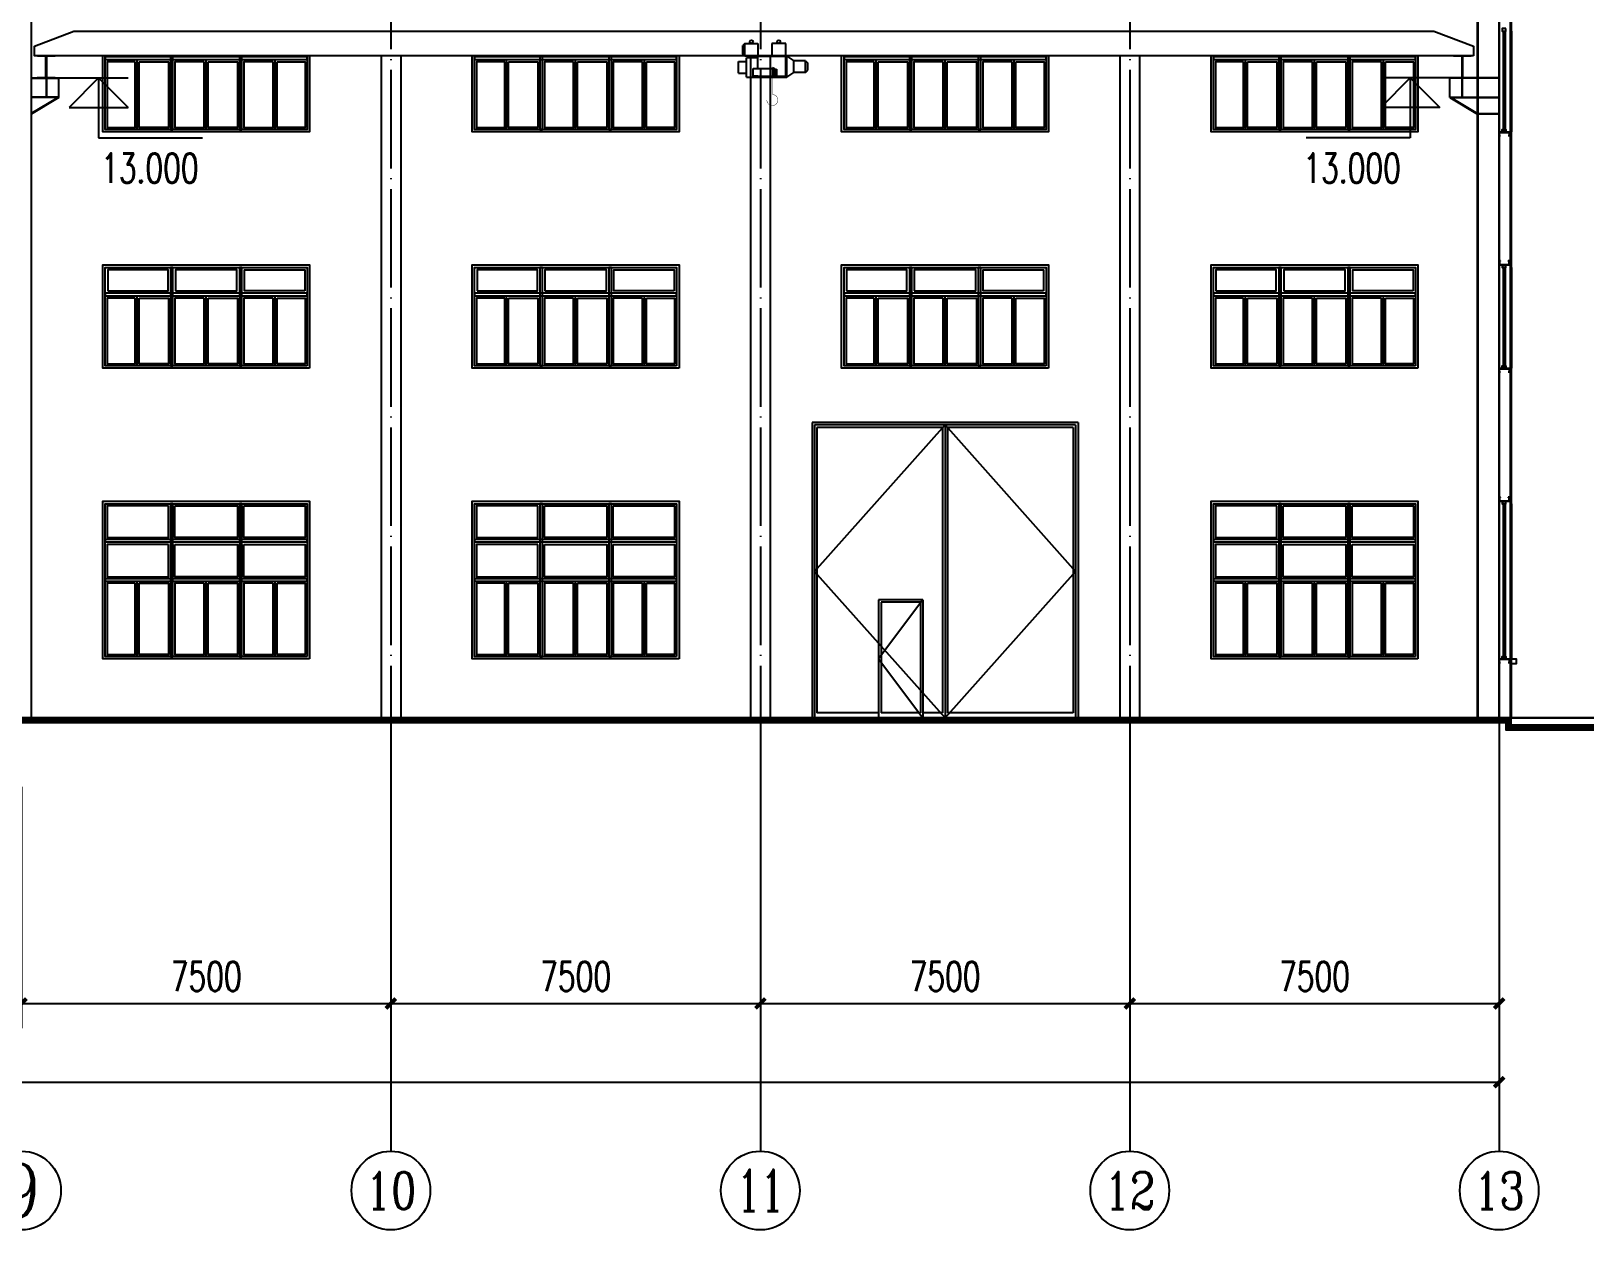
# Model space of a CAD drawing. Extents: x 14095202 to 14511487, y -1430609 to -90420.
# Drawn here: x 14432082 to 14463627, y -1318471 to -1294121 of the extents above; entities that cross this region are included whole.
import ezdxf
from ezdxf.enums import TextEntityAlignment as Align

# ---------------------------------------------------------------- set-up
doc = ezdxf.new("R2010")
doc.units = 0
doc.header["$LTSCALE"] = 1000
doc.header["$MEASUREMENT"] = 0
doc.linetypes.add('DOTE', pattern=[2.42, 2, -0.2, 0.02, -0.2])
for name, color, linetype in [('AXIS', 3, 'Continuous'), ('AXIS_TEXT', 7, 'Continuous'), ('COLUMN', 2, 'Continuous'), ('DOTE', 1, 'DOTE'), ('PUB_DIM', 3, 'Continuous'), ('PUB_TEXT', 7, 'Continuous'), ('WALL', 9, 'Continuous'), ('YS', 130, 'Continuous'), ('梁柱', 3, 'Continuous'), ('窗', 132, 'Continuous'), ('立面门窗', 157, 'Continuous')]:
    doc.layers.add(name, color=color, linetype=linetype)
doc.styles.add('_TCH_AXIS', font='COMPLEX', dxfattribs={"bigfont": 'GBCBIG'})
doc.styles.add('_TCH_DIM', font='SIMPLEX', dxfattribs={"bigfont": 'GBCBIG'})
doc.styles.add('_TCH_DIM_T3', font='SIMPLEX', dxfattribs={"width": 0.705882, "bigfont": 'GBCBIG'})
doc.styles.add('COMPLEX', font='COMPLEX')
doc.dimstyles.new('_TCH_ARCH&&200', dxfattribs={"dimtxt": 595, "dimasz": 200, "dimexe": 500, "dimexo": 600, "dimgap": 252.5, "dimtad": 1, "dimdec": 0, "dimzin": 0, "dimdsep": 46, "dimtxsty": '_TCH_DIM_T3', "dimblk": 'ARCHTICK', "dimcen": 0.09, "dimclrt": 7, "dimazin": 2, "dimtfac": 1, "dimtdec": 0, "dimtix": 1, "dimtmove": 2, "dimatfit": 3, "dimfxl": 0, "dimtolj": 1, "dimtzin": 0, "dimarcsym": 0})

# ---------------------------------------------------------------- blocks, each defined once
blk = doc.blocks.new('A$C1CF62CEA')
at = {"color": 7}
for p, q in [((448, 1264), (731, 1264)), ((448, 1007), (448, 1264)), ((731, 1264), (731, 1007)), ((1279, 1264), (1012, 1264)), ((1012, 1264), (1012, 1007)), ((1279, 1007), (1279, 1264)), ((1279, 1264), (1318, 1226)), ((424, 1007), (282, 913)), ((1012, 1007), (424, 1007)), ((424, 583), (424, 1007)), ((448, 599), (448, 1007)), ((1012, 1007), (1279, 1007)), ((1012, 756), (1012, 1007)), ((1012, 975), (1247, 975)), ((1247, 583), (1247, 975)), ((1279, 1007), (1318, 1044)), ((1318, 1044), (1318, 1226)), ((47, 913), (0, 867)), ((0, 723), (0, 867)), ((47, 677), (0, 723)), ((47, 677), (47, 913)), ((47, 913), (282, 913)), ((47, 677), (282, 677)), ((282, 677), (282, 913)), ((424, 583), (282, 677)), ((679, 744), (632, 744)), ((632, 744), (632, 599)), ((718, 779), (679, 756)), ((679, 756), (679, 583)), ((718, 779), (718, 583)), ((1110, 756), (718, 756)), ((718, 756), (718, 599)), ((1110, 599), (1110, 756)), ((1404, 897), (1247, 897)), ((1404, 662), (1247, 662)), ((1404, 662), (1404, 897)), ((1247, 583), (424, 583)), ((679, 599), (448, 599)), ((1012, 599), (718, 599)), ((1012, 599), (1110, 599))]:
    blk.add_line(p, q, dxfattribs=at)
at = {"color": 7, "linetype": 'ByBlock', "const_width": 7.84}
blk.add_lwpolyline([(830, 116, -2.414214), (718, 227), (718, 583)], format="xyb", dxfattribs=at)
at = {"color": 7, "extrusion": (0, 0, -1)}
for centre in [(589, 1299), (1145, 1299)]:
    blk.add_ellipse(centre, major_axis=(24.4, 24.4), ratio=1, start_param=3.926991, end_param=10.210176, dxfattribs=at)
blk = doc.blocks.new('A$C53AF4E09')
at = {"layer": 'COLUMN'}
blk.add_hatch(color=256, dxfattribs=at).paths.add_polyline_path([(350, 450), (0, 450), (0, 440), (170, 440), (170, 10), (0, 10), (0, 0), (350, 0), (350, 10), (180, 10), (180, 440), (350, 440)])
blk.add_lwpolyline([(0, 440), (0, 450), (350, 450), (350, 440), (180, 440), (180, 10), (350, 10), (350, 0), (0, 0), (0, 10), (170, 10), (170, 440)], close=True, dxfattribs=at)
blk = doc.blocks.new('A$C25862AEB')
at = {"layer": 'YS'}
for p, q in [((200, 75), (0, 75)), ((0, 75), (0, 0)), ((0, 0), (20, 0)), ((198, 72), (2, 72)), ((2, 72), (2, 2)), ((2, 2), (20, 2)), ((205, 81), (5, 81)), ((5, 81), (5, 75)), ((205, 75), (5, 75)), ((20, 2), (20, 0)), ((180, 2), (198, 2)), ((180, 2), (180, 0)), ((180, 0), (200, 0)), ((198, 2), (198, 72)), ((200, 0), (200, 75))]:
    blk.add_line(p, q, dxfattribs=at)
blk = doc.blocks.new('_AXISO')
blk.add_circle((0, 0), 0.5)
at = {"layer": 'AXIS_TEXT', "style": 'COMPLEX', "width": 1.041667}
blk.add_attdef('A', text='', height=0.56, dxfattribs=at).set_placement((-0.25, -0.28), (0.25, -0.28), align=Align.FIT)
blk = doc.blocks.new('_ArchTick')
at = {"color": 0, "linetype": 'ByBlock', "const_width": 0.4}
blk.add_lwpolyline([(-0.5, -0.5), (0.5, 0.5)], dxfattribs=at)
blk = doc.blocks.new('*D144')
at = {"layer": 'AXIS', "color": 0, "lineweight": -2}
for p, q in [((14371887, -1309471), (14371887, -1315971)), ((14461887, -1309471), (14461887, -1315971)), ((14371887, -1315471), (14461887, -1315471))]:
    blk.add_line(p, q, dxfattribs=at)
at = {"layer": 'Defpoints', "color": 0}
for p in [(14371887, -1308871), (14461887, -1308871), (14461887, -1315471)]:
    blk.add_point(p, dxfattribs=at)
at = {"layer": 'AXIS', "color": 0, "lineweight": -2, "xscale": 200, "yscale": 200, "zscale": 200, "rotation": 180}
blk.add_blockref('_ArchTick', (14371887, -1315471), dxfattribs=at)
at = {"layer": 'AXIS', "color": 0, "lineweight": -2, "xscale": 200, "yscale": 200, "zscale": 200}
blk.add_blockref('_ArchTick', (14461887, -1315471), dxfattribs=at)
at = {"layer": 'AXIS', "color": 7, "insert": (14416887, -1314921), "char_height": 595, "attachment_point": 5, "style": '_TCH_DIM_T3'}
blk.add_mtext('\\A1;90000', dxfattribs=at)
blk = doc.blocks.new('*D153')
at = {"layer": 'AXIS', "color": 0, "lineweight": -2}
for p, q in [((14431887, -1309471), (14431887, -1314371)), ((14439387, -1309471), (14439387, -1314371)), ((14431887, -1313871), (14439387, -1313871))]:
    blk.add_line(p, q, dxfattribs=at)
at = {"layer": 'Defpoints', "color": 0}
for p in [(14431887, -1308871), (14439387, -1308871), (14439387, -1313871)]:
    blk.add_point(p, dxfattribs=at)
at = {"layer": 'AXIS', "color": 0, "lineweight": -2, "xscale": 200, "yscale": 200, "zscale": 200, "rotation": 180}
blk.add_blockref('_ArchTick', (14431887, -1313871), dxfattribs=at)
at = {"layer": 'AXIS', "color": 0, "lineweight": -2, "xscale": 200, "yscale": 200, "zscale": 200}
blk.add_blockref('_ArchTick', (14439387, -1313871), dxfattribs=at)
at = {"layer": 'AXIS', "color": 7, "insert": (14435637, -1313321), "char_height": 595, "attachment_point": 5, "style": '_TCH_DIM_T3'}
blk.add_mtext('\\A1;7500', dxfattribs=at)
blk = doc.blocks.new('*D154')
at = {"layer": 'AXIS', "color": 0, "lineweight": -2}
for p, q in [((14439387, -1309471), (14439387, -1314371)), ((14446887, -1309471), (14446887, -1314371)), ((14439387, -1313871), (14446887, -1313871))]:
    blk.add_line(p, q, dxfattribs=at)
at = {"layer": 'Defpoints', "color": 0}
for p in [(14439387, -1308871), (14446887, -1308871), (14446887, -1313871)]:
    blk.add_point(p, dxfattribs=at)
at = {"layer": 'AXIS', "color": 0, "lineweight": -2, "xscale": 200, "yscale": 200, "zscale": 200, "rotation": 180}
blk.add_blockref('_ArchTick', (14439387, -1313871), dxfattribs=at)
at = {"layer": 'AXIS', "color": 0, "lineweight": -2, "xscale": 200, "yscale": 200, "zscale": 200}
blk.add_blockref('_ArchTick', (14446887, -1313871), dxfattribs=at)
at = {"layer": 'AXIS', "color": 7, "insert": (14443137, -1313321), "char_height": 595, "attachment_point": 5, "style": '_TCH_DIM_T3'}
blk.add_mtext('\\A1;7500', dxfattribs=at)
blk = doc.blocks.new('*D155')
at = {"layer": 'AXIS', "color": 0, "lineweight": -2}
for p, q in [((14446887, -1309471), (14446887, -1314371)), ((14454387, -1309471), (14454387, -1314371)), ((14446887, -1313871), (14454387, -1313871))]:
    blk.add_line(p, q, dxfattribs=at)
at = {"layer": 'Defpoints', "color": 0}
for p in [(14446887, -1308871), (14454387, -1308871), (14454387, -1313871)]:
    blk.add_point(p, dxfattribs=at)
at = {"layer": 'AXIS', "color": 0, "lineweight": -2, "xscale": 200, "yscale": 200, "zscale": 200, "rotation": 180}
blk.add_blockref('_ArchTick', (14446887, -1313871), dxfattribs=at)
at = {"layer": 'AXIS', "color": 0, "lineweight": -2, "xscale": 200, "yscale": 200, "zscale": 200}
blk.add_blockref('_ArchTick', (14454387, -1313871), dxfattribs=at)
at = {"layer": 'AXIS', "color": 7, "insert": (14450637, -1313321), "char_height": 595, "attachment_point": 5, "style": '_TCH_DIM_T3'}
blk.add_mtext('\\A1;7500', dxfattribs=at)
blk = doc.blocks.new('*D156')
at = {"layer": 'AXIS', "color": 0, "lineweight": -2}
for p, q in [((14454387, -1309471), (14454387, -1314371)), ((14461887, -1309471), (14461887, -1314371)), ((14454387, -1313871), (14461887, -1313871))]:
    blk.add_line(p, q, dxfattribs=at)
at = {"layer": 'Defpoints', "color": 0}
for p in [(14454387, -1308871), (14461887, -1308871), (14461887, -1313871)]:
    blk.add_point(p, dxfattribs=at)
at = {"layer": 'AXIS', "color": 0, "lineweight": -2, "xscale": 200, "yscale": 200, "zscale": 200, "rotation": 180}
blk.add_blockref('_ArchTick', (14454387, -1313871), dxfattribs=at)
at = {"layer": 'AXIS', "color": 0, "lineweight": -2, "xscale": 200, "yscale": 200, "zscale": 200}
blk.add_blockref('_ArchTick', (14461887, -1313871), dxfattribs=at)
at = {"layer": 'AXIS', "color": 7, "insert": (14458137, -1313321), "char_height": 595, "attachment_point": 5, "style": '_TCH_DIM_T3'}
blk.add_mtext('\\A1;7500', dxfattribs=at)

msp = doc.modelspace()

# ---------------------------------------------------------------- linework, layer by layer
for p, q in [((14462136.9, -1294123.4), (14462136.9, -1296171.2)), ((14439186.9, -1294621.2), (14439186.9, -1308071.2)), ((14439586.9, -1294621.2), (14439586.9, -1308071.2)), ((14446686.9, -1294621.2), (14446686.9, -1308071.2)), ((14447086.9, -1294621.2), (14447086.9, -1308071.2)), ((14454186.9, -1294621.2), (14454186.9, -1308071.2)), ((14454586.9, -1294621.2), (14454586.9, -1308071.2)), ((14462136.9, -1298923.4), (14462136.9, -1300971.2)), ((14462136.9, -1303723.4), (14462136.9, -1306871.2))]:
    msp.add_line(p, q)
at = {"color": 250}
for p, q in [((14453336.9, -1302071.2), (14447936.9, -1302071.2)), ((14447936.9, -1302071.2), (14447936.9, -1308071.2)), ((14453286.9, -1302121.2), (14447986.9, -1302121.2)), ((14447986.9, -1302121.2), (14447986.9, -1308071.2)), ((14450586.9, -1302171.2), (14448036.9, -1302171.2)), ((14448036.9, -1302171.2), (14448036.9, -1307971.2)), ((14450586.9, -1302171.2), (14450586.9, -1305671.2)), ((14450636.9, -1302121.2), (14450636.9, -1308071.2)), ((14450686.9, -1302171.2), (14450686.9, -1307971.2)), ((14453236.9, -1302171.2), (14450686.9, -1302171.2)), ((14453236.9, -1302171.2), (14453236.9, -1307971.2)), ((14453286.9, -1302121.2), (14453286.9, -1308071.2)), ((14453336.9, -1302071.2), (14453336.9, -1308071.2)), ((14450186.9, -1305671.2), (14449286.9, -1305671.2)), ((14449286.9, -1305671.2), (14449286.9, -1308071.2)), ((14450136.9, -1305721.2), (14449336.9, -1305721.2)), ((14449336.9, -1305721.2), (14449336.9, -1307971.2)), ((14450136.9, -1305721.2), (14450136.9, -1307971.2)), ((14450186.9, -1305671.2), (14450186.9, -1308071.2)), ((14450586.9, -1305671.2), (14450586.9, -1307971.2)), ((14453336.9, -1308071.2), (14447936.9, -1308071.2)), ((14449286.9, -1307971.2), (14448036.9, -1307971.2)), ((14449636.9, -1307971.2), (14449336.9, -1307971.2)), ((14450136.9, -1307971.2), (14449636.9, -1307971.2)), ((14450586.9, -1307971.2), (14450186.9, -1307971.2)), ((14453236.9, -1307971.2), (14450686.9, -1307971.2))]:
    msp.add_line(p, q, dxfattribs=at)
at = {"color": 7, "ltscale": 5}
msp.add_lwpolyline([(14461361.9, -1294621.2), (14432149.5, -1294621.2), (14432149.5, -1294431.2), (14432949.5, -1294121.2), (14460561.9, -1294121.2), (14461361.9, -1294431.2)], close=True, dxfattribs=at)
at = {"color": 250}
for points in [[(14450636.9, -1302121.2), (14453286.9, -1305096.2), (14450636.9, -1308071.2), (14447986.9, -1305096.2), (14450636.9, -1302121.2)], [(14450186.9, -1305671.2), (14449286.9, -1306871.2), (14450186.9, -1308071.2)]]:
    msp.add_lwpolyline(points, dxfattribs=at)
for points in [[(14462129.3, -1306871.2), (14462229.3, -1306871.2), (14462229.3, -1306971.2), (14462129.3, -1306971.2)], [(14490486.9, -1308221.2), (14462126.9, -1308221.2), (14462126.9, -1308071.2), (14401886.9, -1308071.2)], [(14490486.9, -1308321.2), (14462026.9, -1308321.2), (14462026.9, -1308171.2), (14401886.9, -1308171.2)]]:
    msp.add_lwpolyline(points)
at = {"const_width": 100}
msp.add_lwpolyline([(14490486.9, -1308271.2), (14462076.9, -1308271.2), (14462076.9, -1308121.2), (14401886.9, -1308121.2)], dxfattribs=at)
at = {"layer": 'AXIS'}
for p, q in [((14439386.9, -1308871.2), (14439386.9, -1316871.2)), ((14446886.9, -1308871.2), (14446886.9, -1316871.2)), ((14454386.9, -1308871.2), (14454386.9, -1316871.2)), ((14461886.9, -1308871.2), (14461886.9, -1316871.2))]:
    msp.add_line(p, q, dxfattribs=at)
at = {"layer": 'DOTE'}
for p, q in [((14439386.9, -1290071.2), (14439386.9, -1308871.2)), ((14446886.9, -1290071.2), (14446886.9, -1308871.2)), ((14454386.9, -1290071.2), (14454386.9, -1308871.2)), ((14461886.9, -1290071.2), (14461886.9, -1308871.2)), ((14343286.9, -1308071.2), (14490486.9, -1308071.2)), ((14463886.9, -1308071.2), (14401886.9, -1308071.2))]:
    msp.add_line(p, q, dxfattribs=at)
at = {"layer": 'PUB_DIM'}
for p, q in [((14432086.9, -1295071.2), (14434053.5, -1295071.2)), ((14433453.5, -1295071.2), (14432853.5, -1295671.2)), ((14433453.5, -1295071.2), (14434053.5, -1295671.2)), ((14433453.5, -1295071.2), (14433453.5, -1296292.2)), ((14460080.2, -1295071.2), (14459480.2, -1295671.2)), ((14461446.9, -1295071.2), (14459480.2, -1295071.2)), ((14460080.2, -1295071.2), (14460680.2, -1295671.2)), ((14460080.2, -1295071.2), (14460080.2, -1296292.2)), ((14432853.5, -1295671.2), (14434053.5, -1295671.2)), ((14460680.2, -1295671.2), (14459480.2, -1295671.2)), ((14433453.5, -1296292.2), (14435563.3, -1296292.2)), ((14460080.2, -1296292.2), (14457970.4, -1296292.2))]:
    msp.add_line(p, q, dxfattribs=at)
at = {"layer": 'WALL', "color": 3}
for p, q in [((14461876.9, -1288271.2), (14461876.9, -1308071.2)), ((14461886.9, -1288271.2), (14461886.9, -1308071.2))]:
    msp.add_line(p, q, dxfattribs=at)
at = {"layer": 'WALL', "color": 7}
for p, q in [((14462106.9, -1288271.2), (14462106.9, -1308071.2)), ((14462126.9, -1288271.2), (14462126.9, -1308071.2))]:
    msp.add_line(p, q, dxfattribs=at)
at = {"layer": 'YS', "const_width": 8}
for points in [[(14462098, -1293971.8), (14462098, -1294077.8), (14462136.9, -1294077.8), (14462136.9, -1294123.4), (14462105.4, -1294107.4)], [(14461896.2, -1296110.6), (14461896.2, -1296171.2), (14462136.9, -1296171.2), (14462136.9, -1296253.4), (14462112.4, -1296279.9)], [(14462098, -1298771.8), (14462098, -1298877.8), (14462136.9, -1298877.8), (14462136.9, -1298923.4), (14462105.4, -1298907.4)], [(14461896.2, -1300910.6), (14461896.2, -1300971.2), (14462136.9, -1300971.2), (14462136.9, -1301053.4), (14462112.4, -1301079.9)], [(14462098, -1303571.8), (14462098, -1303677.8), (14462136.9, -1303677.8), (14462136.9, -1303723.4), (14462105.4, -1303707.4)], [(14461896.2, -1306810.6), (14461896.2, -1306871.2), (14462136.9, -1306871.2), (14462136.9, -1306953.4), (14462112.4, -1306979.9)]]:
    msp.add_lwpolyline(points, dxfattribs=at)
at = {"layer": '梁柱'}
for p, q in [((14432086.9, -1290061.2), (14432086.9, -1308071.2)), ((14461446.9, -1308071.2), (14461446.9, -1290081.2)), ((14461456.9, -1308071.2), (14461456.9, -1290081.2)), ((14432086.9, -1295071.2), (14432646.9, -1295071.2)), ((14432086.9, -1295081.2), (14432646.9, -1295081.2)), ((14432391.9, -1295461.2), (14432391.9, -1295081.2)), ((14432401.9, -1295461.2), (14432401.9, -1295081.2)), ((14432646.9, -1295471.2), (14432646.9, -1295071.2)), ((14461446.9, -1295071.2), (14460886.9, -1295071.2)), ((14460886.9, -1295471.2), (14460886.9, -1295071.2)), ((14461446.9, -1295081.2), (14460886.9, -1295081.2)), ((14461131.9, -1295461.2), (14461131.9, -1295081.2)), ((14461141.9, -1295461.2), (14461141.9, -1295081.2)), ((14461876.9, -1295071.2), (14461456.9, -1295071.2)), ((14461876.9, -1295081.2), (14461456.9, -1295081.2)), ((14432646.9, -1295461.2), (14432086.9, -1295461.2)), ((14432646.9, -1295471.2), (14432086.9, -1295806.1)), ((14432646.9, -1295471.2), (14432086.9, -1295471.2)), ((14432631.1, -1295471.2), (14432086.9, -1295793.1)), ((14460886.9, -1295461.2), (14461446.9, -1295461.2)), ((14460886.9, -1295471.2), (14461446.9, -1295806.1)), ((14460886.9, -1295471.2), (14461446.9, -1295471.2)), ((14460902.6, -1295471.2), (14461446.9, -1295793.1)), ((14461456.9, -1295461.2), (14461876.9, -1295461.2)), ((14461456.9, -1295471.2), (14461876.9, -1295471.2)), ((14461456.9, -1295793.1), (14461876.9, -1295793.1)), ((14461456.9, -1295803.1), (14461876.9, -1295803.1))]:
    msp.add_line(p, q, dxfattribs=at)
at = {"layer": '窗'}
for p, q in [((14461966.2, -1294121.4), (14461966.2, -1296121)), ((14462006.2, -1294121.4), (14462006.2, -1296121)), ((14461886.9, -1296171.2), (14462136.9, -1296171.2)), ((14461876.9, -1298870.8), (14462126.9, -1298870.8)), ((14461966.2, -1298921.4), (14461966.2, -1300921)), ((14462006.2, -1298921.4), (14462006.2, -1300921)), ((14461886.9, -1300971.2), (14462136.9, -1300971.2)), ((14461876.9, -1303670.8), (14462126.9, -1303670.8)), ((14461966.9, -1303721.4), (14461966.9, -1306821)), ((14462006.9, -1303721.4), (14462006.9, -1306821))]:
    msp.add_line(p, q, dxfattribs=at)
at = {"layer": '窗', "color": 6}
for points in [[(14462023.5, -1294071.2), (14461948.8, -1294071.2), (14461948.8, -1294121.4), (14462023.5, -1294121.4)], [(14462023.5, -1296171.2), (14461948.8, -1296171.2), (14461948.8, -1296121), (14462023.5, -1296121)], [(14462019.8, -1296167.4), (14461952.6, -1296167.4), (14461952.6, -1296124.7), (14462019.8, -1296124.7)], [(14462023.5, -1298871.2), (14461948.8, -1298871.2), (14461948.8, -1298921.4), (14462023.5, -1298921.4)], [(14462019.8, -1298874.9), (14461952.6, -1298874.9), (14461952.6, -1298917.7), (14462019.8, -1298917.7)], [(14462023.5, -1300971.2), (14461948.8, -1300971.2), (14461948.8, -1300921), (14462023.5, -1300921)], [(14462019.8, -1300967.4), (14461952.6, -1300967.4), (14461952.6, -1300924.7), (14462019.8, -1300924.7)], [(14462023.5, -1303671.2), (14461948.8, -1303671.2), (14461948.8, -1303721.4), (14462023.5, -1303721.4)], [(14462019.8, -1303674.9), (14461952.6, -1303674.9), (14461952.6, -1303717.7), (14462019.8, -1303717.7)], [(14462023.5, -1306871.2), (14461948.8, -1306871.2), (14461948.8, -1306821), (14462023.5, -1306821)], [(14462019.8, -1306867.4), (14461952.6, -1306867.4), (14461952.6, -1306824.7), (14462019.8, -1306824.7)]]:
    msp.add_lwpolyline(points, close=True, dxfattribs=at)
at = {"layer": '立面门窗', "color": 250}
for p, q in [((14434236.9, -1296121.2), (14434236.9, -1294696.2)), ((14435636.9, -1296121.2), (14435636.9, -1294696.2)), ((14437036.9, -1296121.2), (14437036.9, -1294696.2)), ((14441736.9, -1296121.2), (14441736.9, -1294696.2)), ((14443136.9, -1296121.2), (14443136.9, -1294696.2)), ((14444536.9, -1296121.2), (14444536.9, -1294696.2)), ((14449236.9, -1296121.2), (14449236.9, -1294696.2)), ((14450636.9, -1296121.2), (14450636.9, -1294696.2)), ((14452036.9, -1296121.2), (14452036.9, -1294696.2)), ((14456736.9, -1296121.2), (14456736.9, -1294696.2)), ((14458136.9, -1296121.2), (14458136.9, -1294696.2)), ((14459536.9, -1296121.2), (14459536.9, -1294696.2)), ((14434236.9, -1300921.2), (14434236.9, -1299496.2)), ((14435636.9, -1300921.2), (14435636.9, -1299496.2)), ((14437036.9, -1300921.2), (14437036.9, -1299496.2)), ((14441736.9, -1300921.2), (14441736.9, -1299496.2)), ((14443136.9, -1300921.2), (14443136.9, -1299496.2)), ((14444536.9, -1300921.2), (14444536.9, -1299496.2)), ((14449236.9, -1300921.2), (14449236.9, -1299496.2)), ((14450636.9, -1300921.2), (14450636.9, -1299496.2)), ((14452036.9, -1300921.2), (14452036.9, -1299496.2)), ((14456736.9, -1300921.2), (14456736.9, -1299496.2)), ((14458136.9, -1300921.2), (14458136.9, -1299496.2)), ((14459536.9, -1300921.2), (14459536.9, -1299496.2)), ((14434236.9, -1306821.2), (14434236.9, -1305296.2)), ((14435636.9, -1306821.2), (14435636.9, -1305296.2)), ((14437036.9, -1306821.2), (14437036.9, -1305296.2)), ((14441736.9, -1306821.2), (14441736.9, -1305296.2)), ((14443136.9, -1306821.2), (14443136.9, -1305296.2)), ((14444536.9, -1306821.2), (14444536.9, -1305296.2)), ((14456736.9, -1306821.2), (14456736.9, -1305296.2)), ((14458136.9, -1306821.2), (14458136.9, -1305296.2)), ((14459536.9, -1306821.2), (14459536.9, -1305296.2))]:
    msp.add_line(p, q, dxfattribs=at)
for points in [[(14437736.9, -1294621.2), (14437736.9, -1296171.2), (14433536.9, -1296171.2), (14433536.9, -1294621.2)], [(14437686.9, -1294621.2), (14437686.9, -1296121.2), (14433586.9, -1296121.2), (14433586.9, -1294621.2)], [(14434911.9, -1294621.2), (14434911.9, -1296121.2), (14434961.9, -1296121.2), (14434961.9, -1294621.2)], [(14436311.9, -1294621.2), (14436311.9, -1296121.2), (14436361.9, -1296121.2), (14436361.9, -1294621.2)], [(14445236.9, -1294621.2), (14445236.9, -1296171.2), (14441036.9, -1296171.2), (14441036.9, -1294621.2)], [(14445186.9, -1294621.2), (14445186.9, -1296121.2), (14441086.9, -1296121.2), (14441086.9, -1294621.2)], [(14442411.9, -1294621.2), (14442411.9, -1296121.2), (14442461.9, -1296121.2), (14442461.9, -1294621.2)], [(14443811.9, -1294621.2), (14443811.9, -1296121.2), (14443861.9, -1296121.2), (14443861.9, -1294621.2)], [(14452736.9, -1294621.2), (14452736.9, -1296171.2), (14448536.9, -1296171.2), (14448536.9, -1294621.2)], [(14452686.9, -1294621.2), (14452686.9, -1296121.2), (14448586.9, -1296121.2), (14448586.9, -1294621.2)], [(14449911.9, -1294621.2), (14449911.9, -1296121.2), (14449961.9, -1296121.2), (14449961.9, -1294621.2)], [(14451311.9, -1294621.2), (14451311.9, -1296121.2), (14451361.9, -1296121.2), (14451361.9, -1294621.2)], [(14460236.9, -1294621.2), (14460236.9, -1296171.2), (14456036.9, -1296171.2), (14456036.9, -1294621.2)], [(14460186.9, -1294621.2), (14460186.9, -1296121.2), (14456086.9, -1296121.2), (14456086.9, -1294621.2)], [(14457411.9, -1294621.2), (14457411.9, -1296121.2), (14457461.9, -1296121.2), (14457461.9, -1294621.2)], [(14458811.9, -1294621.2), (14458811.9, -1296121.2), (14458861.9, -1296121.2), (14458861.9, -1294621.2)]]:
    msp.add_lwpolyline(points, dxfattribs=at)
for points in [[(14433586.9, -1294696.2), (14437686.9, -1294696.2), (14437686.9, -1294646.2), (14433586.9, -1294646.2)], [(14434196.9, -1294746.2), (14433626.9, -1294746.2), (14433626.9, -1296081.2), (14434196.9, -1296081.2)], [(14434276.9, -1294746.2), (14434871.9, -1294746.2), (14434871.9, -1296081.2), (14434276.9, -1296081.2)], [(14435596.9, -1294746.2), (14435001.9, -1294746.2), (14435001.9, -1296081.2), (14435596.9, -1296081.2)], [(14435676.9, -1294746.2), (14436271.9, -1294746.2), (14436271.9, -1296081.2), (14435676.9, -1296081.2)], [(14436996.9, -1294746.2), (14436401.9, -1294746.2), (14436401.9, -1296081.2), (14436996.9, -1296081.2)], [(14437076.9, -1294746.2), (14437646.9, -1294746.2), (14437646.9, -1296081.2), (14437076.9, -1296081.2)], [(14441086.9, -1294696.2), (14445186.9, -1294696.2), (14445186.9, -1294646.2), (14441086.9, -1294646.2)], [(14441696.9, -1294746.2), (14441126.9, -1294746.2), (14441126.9, -1296081.2), (14441696.9, -1296081.2)], [(14441776.9, -1294746.2), (14442371.9, -1294746.2), (14442371.9, -1296081.2), (14441776.9, -1296081.2)], [(14443096.9, -1294746.2), (14442501.9, -1294746.2), (14442501.9, -1296081.2), (14443096.9, -1296081.2)], [(14443176.9, -1294746.2), (14443771.9, -1294746.2), (14443771.9, -1296081.2), (14443176.9, -1296081.2)], [(14444496.9, -1294746.2), (14443901.9, -1294746.2), (14443901.9, -1296081.2), (14444496.9, -1296081.2)], [(14444576.9, -1294746.2), (14445146.9, -1294746.2), (14445146.9, -1296081.2), (14444576.9, -1296081.2)], [(14448586.9, -1294696.2), (14452686.9, -1294696.2), (14452686.9, -1294646.2), (14448586.9, -1294646.2)], [(14449196.9, -1294746.2), (14448626.9, -1294746.2), (14448626.9, -1296081.2), (14449196.9, -1296081.2)], [(14449276.9, -1294746.2), (14449871.9, -1294746.2), (14449871.9, -1296081.2), (14449276.9, -1296081.2)], [(14450596.9, -1294746.2), (14450001.9, -1294746.2), (14450001.9, -1296081.2), (14450596.9, -1296081.2)], [(14450676.9, -1294746.2), (14451271.9, -1294746.2), (14451271.9, -1296081.2), (14450676.9, -1296081.2)], [(14451996.9, -1294746.2), (14451401.9, -1294746.2), (14451401.9, -1296081.2), (14451996.9, -1296081.2)], [(14452076.9, -1294746.2), (14452646.9, -1294746.2), (14452646.9, -1296081.2), (14452076.9, -1296081.2)], [(14456086.9, -1294696.2), (14460186.9, -1294696.2), (14460186.9, -1294646.2), (14456086.9, -1294646.2)], [(14456696.9, -1294746.2), (14456126.9, -1294746.2), (14456126.9, -1296081.2), (14456696.9, -1296081.2)], [(14456776.9, -1294746.2), (14457371.9, -1294746.2), (14457371.9, -1296081.2), (14456776.9, -1296081.2)], [(14458096.9, -1294746.2), (14457501.9, -1294746.2), (14457501.9, -1296081.2), (14458096.9, -1296081.2)], [(14458176.9, -1294746.2), (14458771.9, -1294746.2), (14458771.9, -1296081.2), (14458176.9, -1296081.2)], [(14459496.9, -1294746.2), (14458901.9, -1294746.2), (14458901.9, -1296081.2), (14459496.9, -1296081.2)], [(14459576.9, -1294746.2), (14460146.9, -1294746.2), (14460146.9, -1296081.2), (14459576.9, -1296081.2)], [(14437736.9, -1300971.2), (14433536.9, -1300971.2), (14433536.9, -1298871.2), (14437736.9, -1298871.2)], [(14437686.9, -1300921.2), (14433586.9, -1300921.2), (14433586.9, -1298921.2), (14437686.9, -1298921.2)], [(14433636.9, -1299396.2), (14434861.9, -1299396.2), (14434861.9, -1298971.2), (14433636.9, -1298971.2)], [(14434961.9, -1298921.2), (14434911.9, -1298921.2), (14434911.9, -1300921.2), (14434961.9, -1300921.2)], [(14435011.9, -1299396.2), (14436261.9, -1299396.2), (14436261.9, -1298971.2), (14435011.9, -1298971.2)], [(14436361.9, -1298921.2), (14436311.9, -1298921.2), (14436311.9, -1300921.2), (14436361.9, -1300921.2)], [(14437636.9, -1299396.2), (14436411.9, -1299396.2), (14436411.9, -1298971.2), (14437636.9, -1298971.2)], [(14445236.9, -1300971.2), (14441036.9, -1300971.2), (14441036.9, -1298871.2), (14445236.9, -1298871.2)], [(14445186.9, -1300921.2), (14441086.9, -1300921.2), (14441086.9, -1298921.2), (14445186.9, -1298921.2)], [(14441136.9, -1299396.2), (14442361.9, -1299396.2), (14442361.9, -1298971.2), (14441136.9, -1298971.2)], [(14442461.9, -1298921.2), (14442411.9, -1298921.2), (14442411.9, -1300921.2), (14442461.9, -1300921.2)], [(14442511.9, -1299396.2), (14443761.9, -1299396.2), (14443761.9, -1298971.2), (14442511.9, -1298971.2)], [(14443861.9, -1298921.2), (14443811.9, -1298921.2), (14443811.9, -1300921.2), (14443861.9, -1300921.2)], [(14445136.9, -1299396.2), (14443911.9, -1299396.2), (14443911.9, -1298971.2), (14445136.9, -1298971.2)], [(14452736.9, -1300971.2), (14448536.9, -1300971.2), (14448536.9, -1298871.2), (14452736.9, -1298871.2)], [(14452686.9, -1300921.2), (14448586.9, -1300921.2), (14448586.9, -1298921.2), (14452686.9, -1298921.2)], [(14448636.9, -1299396.2), (14449861.9, -1299396.2), (14449861.9, -1298971.2), (14448636.9, -1298971.2)], [(14449961.9, -1298921.2), (14449911.9, -1298921.2), (14449911.9, -1300921.2), (14449961.9, -1300921.2)], [(14450011.9, -1299396.2), (14451261.9, -1299396.2), (14451261.9, -1298971.2), (14450011.9, -1298971.2)], [(14451361.9, -1298921.2), (14451311.9, -1298921.2), (14451311.9, -1300921.2), (14451361.9, -1300921.2)], [(14452636.9, -1299396.2), (14451411.9, -1299396.2), (14451411.9, -1298971.2), (14452636.9, -1298971.2)], [(14460236.9, -1300971.2), (14456036.9, -1300971.2), (14456036.9, -1298871.2), (14460236.9, -1298871.2)], [(14460186.9, -1300921.2), (14456086.9, -1300921.2), (14456086.9, -1298921.2), (14460186.9, -1298921.2)], [(14456136.9, -1299396.2), (14457361.9, -1299396.2), (14457361.9, -1298971.2), (14456136.9, -1298971.2)], [(14457461.9, -1298921.2), (14457411.9, -1298921.2), (14457411.9, -1300921.2), (14457461.9, -1300921.2)], [(14457511.9, -1299396.2), (14458761.9, -1299396.2), (14458761.9, -1298971.2), (14457511.9, -1298971.2)], [(14458861.9, -1298921.2), (14458811.9, -1298921.2), (14458811.9, -1300921.2), (14458861.9, -1300921.2)], [(14460136.9, -1299396.2), (14458911.9, -1299396.2), (14458911.9, -1298971.2), (14460136.9, -1298971.2)], [(14433586.9, -1299496.2), (14437686.9, -1299496.2), (14437686.9, -1299446.2), (14433586.9, -1299446.2)], [(14434196.9, -1299546.2), (14433626.9, -1299546.2), (14433626.9, -1300881.2), (14434196.9, -1300881.2)], [(14434276.9, -1299546.2), (14434871.9, -1299546.2), (14434871.9, -1300881.2), (14434276.9, -1300881.2)], [(14435596.9, -1299546.2), (14435001.9, -1299546.2), (14435001.9, -1300881.2), (14435596.9, -1300881.2)], [(14435676.9, -1299546.2), (14436271.9, -1299546.2), (14436271.9, -1300881.2), (14435676.9, -1300881.2)], [(14436996.9, -1299546.2), (14436401.9, -1299546.2), (14436401.9, -1300881.2), (14436996.9, -1300881.2)], [(14437076.9, -1299546.2), (14437646.9, -1299546.2), (14437646.9, -1300881.2), (14437076.9, -1300881.2)], [(14441086.9, -1299496.2), (14445186.9, -1299496.2), (14445186.9, -1299446.2), (14441086.9, -1299446.2)], [(14441696.9, -1299546.2), (14441126.9, -1299546.2), (14441126.9, -1300881.2), (14441696.9, -1300881.2)], [(14441776.9, -1299546.2), (14442371.9, -1299546.2), (14442371.9, -1300881.2), (14441776.9, -1300881.2)], [(14443096.9, -1299546.2), (14442501.9, -1299546.2), (14442501.9, -1300881.2), (14443096.9, -1300881.2)], [(14443176.9, -1299546.2), (14443771.9, -1299546.2), (14443771.9, -1300881.2), (14443176.9, -1300881.2)], [(14444496.9, -1299546.2), (14443901.9, -1299546.2), (14443901.9, -1300881.2), (14444496.9, -1300881.2)], [(14444576.9, -1299546.2), (14445146.9, -1299546.2), (14445146.9, -1300881.2), (14444576.9, -1300881.2)], [(14448586.9, -1299496.2), (14452686.9, -1299496.2), (14452686.9, -1299446.2), (14448586.9, -1299446.2)], [(14449196.9, -1299546.2), (14448626.9, -1299546.2), (14448626.9, -1300881.2), (14449196.9, -1300881.2)], [(14449276.9, -1299546.2), (14449871.9, -1299546.2), (14449871.9, -1300881.2), (14449276.9, -1300881.2)], [(14450596.9, -1299546.2), (14450001.9, -1299546.2), (14450001.9, -1300881.2), (14450596.9, -1300881.2)], [(14450676.9, -1299546.2), (14451271.9, -1299546.2), (14451271.9, -1300881.2), (14450676.9, -1300881.2)], [(14451996.9, -1299546.2), (14451401.9, -1299546.2), (14451401.9, -1300881.2), (14451996.9, -1300881.2)], [(14452076.9, -1299546.2), (14452646.9, -1299546.2), (14452646.9, -1300881.2), (14452076.9, -1300881.2)], [(14456086.9, -1299496.2), (14460186.9, -1299496.2), (14460186.9, -1299446.2), (14456086.9, -1299446.2)], [(14456696.9, -1299546.2), (14456126.9, -1299546.2), (14456126.9, -1300881.2), (14456696.9, -1300881.2)], [(14456776.9, -1299546.2), (14457371.9, -1299546.2), (14457371.9, -1300881.2), (14456776.9, -1300881.2)], [(14458096.9, -1299546.2), (14457501.9, -1299546.2), (14457501.9, -1300881.2), (14458096.9, -1300881.2)], [(14458176.9, -1299546.2), (14458771.9, -1299546.2), (14458771.9, -1300881.2), (14458176.9, -1300881.2)], [(14459496.9, -1299546.2), (14458901.9, -1299546.2), (14458901.9, -1300881.2), (14459496.9, -1300881.2)], [(14459576.9, -1299546.2), (14460146.9, -1299546.2), (14460146.9, -1300881.2), (14459576.9, -1300881.2)], [(14437736.9, -1306871.2), (14433536.9, -1306871.2), (14433536.9, -1303671.2), (14437736.9, -1303671.2)], [(14437686.9, -1306821.2), (14433586.9, -1306821.2), (14433586.9, -1303721.2), (14437686.9, -1303721.2)], [(14434961.9, -1303721.2), (14434911.9, -1303721.2), (14434911.9, -1306821.2), (14434961.9, -1306821.2)], [(14436361.9, -1303721.2), (14436311.9, -1303721.2), (14436311.9, -1306821.2), (14436361.9, -1306821.2)], [(14445236.9, -1306871.2), (14441036.9, -1306871.2), (14441036.9, -1303671.2), (14445236.9, -1303671.2)], [(14445186.9, -1306821.2), (14441086.9, -1306821.2), (14441086.9, -1303721.2), (14445186.9, -1303721.2)], [(14442461.9, -1303721.2), (14442411.9, -1303721.2), (14442411.9, -1306821.2), (14442461.9, -1306821.2)], [(14443861.9, -1303721.2), (14443811.9, -1303721.2), (14443811.9, -1306821.2), (14443861.9, -1306821.2)], [(14460236.9, -1306871.2), (14456036.9, -1306871.2), (14456036.9, -1303671.2), (14460236.9, -1303671.2)], [(14460186.9, -1306821.2), (14456086.9, -1306821.2), (14456086.9, -1303721.2), (14460186.9, -1303721.2)], [(14457461.9, -1303721.2), (14457411.9, -1303721.2), (14457411.9, -1306821.2), (14457461.9, -1306821.2)], [(14458861.9, -1303721.2), (14458811.9, -1303721.2), (14458811.9, -1306821.2), (14458861.9, -1306821.2)], [(14434871.9, -1303761.2), (14433626.9, -1303761.2), (14433626.9, -1304406.2), (14434871.9, -1304406.2)], [(14435001.9, -1303761.2), (14436271.9, -1303761.2), (14436271.9, -1304406.2), (14435001.9, -1304406.2)], [(14436401.9, -1303761.2), (14437646.9, -1303761.2), (14437646.9, -1304406.2), (14436401.9, -1304406.2)], [(14442371.9, -1303761.2), (14441126.9, -1303761.2), (14441126.9, -1304406.2), (14442371.9, -1304406.2)], [(14442501.9, -1303761.2), (14443771.9, -1303761.2), (14443771.9, -1304406.2), (14442501.9, -1304406.2)], [(14443901.9, -1303761.2), (14445146.9, -1303761.2), (14445146.9, -1304406.2), (14443901.9, -1304406.2)], [(14457371.9, -1303761.2), (14456126.9, -1303761.2), (14456126.9, -1304406.2), (14457371.9, -1304406.2)], [(14457501.9, -1303761.2), (14458771.9, -1303761.2), (14458771.9, -1304406.2), (14457501.9, -1304406.2)], [(14458901.9, -1303761.2), (14460146.9, -1303761.2), (14460146.9, -1304406.2), (14458901.9, -1304406.2)], [(14433586.9, -1304446.2), (14433586.9, -1304496.2), (14437686.9, -1304496.2), (14437686.9, -1304446.2)], [(14434871.9, -1304546.2), (14433626.9, -1304546.2), (14433626.9, -1305206.2), (14434871.9, -1305206.2)], [(14435001.9, -1304546.2), (14436271.9, -1304546.2), (14436271.9, -1305206.2), (14435001.9, -1305206.2)], [(14436401.9, -1304546.2), (14437646.9, -1304546.2), (14437646.9, -1305206.2), (14436401.9, -1305206.2)], [(14441086.9, -1304446.2), (14441086.9, -1304496.2), (14445186.9, -1304496.2), (14445186.9, -1304446.2)], [(14442371.9, -1304546.2), (14441126.9, -1304546.2), (14441126.9, -1305206.2), (14442371.9, -1305206.2)], [(14442501.9, -1304546.2), (14443771.9, -1304546.2), (14443771.9, -1305206.2), (14442501.9, -1305206.2)], [(14443901.9, -1304546.2), (14445146.9, -1304546.2), (14445146.9, -1305206.2), (14443901.9, -1305206.2)], [(14456086.9, -1304446.2), (14456086.9, -1304496.2), (14460186.9, -1304496.2), (14460186.9, -1304446.2)], [(14457371.9, -1304546.2), (14456126.9, -1304546.2), (14456126.9, -1305206.2), (14457371.9, -1305206.2)], [(14457501.9, -1304546.2), (14458771.9, -1304546.2), (14458771.9, -1305206.2), (14457501.9, -1305206.2)], [(14458901.9, -1304546.2), (14460146.9, -1304546.2), (14460146.9, -1305206.2), (14458901.9, -1305206.2)], [(14433586.9, -1305246.2), (14433586.9, -1305296.2), (14437686.9, -1305296.2), (14437686.9, -1305246.2)], [(14441086.9, -1305246.2), (14441086.9, -1305296.2), (14445186.9, -1305296.2), (14445186.9, -1305246.2)], [(14456086.9, -1305246.2), (14456086.9, -1305296.2), (14460186.9, -1305296.2), (14460186.9, -1305246.2)], [(14434196.9, -1305336.2), (14433626.9, -1305336.2), (14433626.9, -1306781.2), (14434196.9, -1306781.2)], [(14434276.9, -1305336.2), (14434871.9, -1305336.2), (14434871.9, -1306781.2), (14434276.9, -1306781.2)], [(14435596.9, -1305336.2), (14435001.9, -1305336.2), (14435001.9, -1306781.2), (14435596.9, -1306781.2)], [(14435676.9, -1305336.2), (14436271.9, -1305336.2), (14436271.9, -1306781.2), (14435676.9, -1306781.2)], [(14436996.9, -1305336.2), (14436401.9, -1305336.2), (14436401.9, -1306781.2), (14436996.9, -1306781.2)], [(14437076.9, -1305336.2), (14437646.9, -1305336.2), (14437646.9, -1306781.2), (14437076.9, -1306781.2)], [(14441696.9, -1305336.2), (14441126.9, -1305336.2), (14441126.9, -1306781.2), (14441696.9, -1306781.2)], [(14441776.9, -1305336.2), (14442371.9, -1305336.2), (14442371.9, -1306781.2), (14441776.9, -1306781.2)], [(14443096.9, -1305336.2), (14442501.9, -1305336.2), (14442501.9, -1306781.2), (14443096.9, -1306781.2)], [(14443176.9, -1305336.2), (14443771.9, -1305336.2), (14443771.9, -1306781.2), (14443176.9, -1306781.2)], [(14444496.9, -1305336.2), (14443901.9, -1305336.2), (14443901.9, -1306781.2), (14444496.9, -1306781.2)], [(14444576.9, -1305336.2), (14445146.9, -1305336.2), (14445146.9, -1306781.2), (14444576.9, -1306781.2)], [(14456696.9, -1305336.2), (14456126.9, -1305336.2), (14456126.9, -1306781.2), (14456696.9, -1306781.2)], [(14456776.9, -1305336.2), (14457371.9, -1305336.2), (14457371.9, -1306781.2), (14456776.9, -1306781.2)], [(14458096.9, -1305336.2), (14457501.9, -1305336.2), (14457501.9, -1306781.2), (14458096.9, -1306781.2)], [(14458176.9, -1305336.2), (14458771.9, -1305336.2), (14458771.9, -1306781.2), (14458176.9, -1306781.2)], [(14459496.9, -1305336.2), (14458901.9, -1305336.2), (14458901.9, -1306781.2), (14459496.9, -1306781.2)], [(14459576.9, -1305336.2), (14460146.9, -1305336.2), (14460146.9, -1306781.2), (14459576.9, -1306781.2)]]:
    msp.add_lwpolyline(points, close=True, dxfattribs=at)

# ---------------------------------------------------------------- block references
at = {"color": 7, "ltscale": 5, "xscale": -1}
msp.add_blockref('A$C1CF62CEA', (14447850, -1295637.8), dxfattribs=at)
at = {"xscale": -1}
for p in [(14462091.2, -1296252.2), (14462091.2, -1301052.2), (14462091.2, -1306952.2)]:
    msp.add_blockref('A$C25862AEB', p, dxfattribs=at)
at = {"rotation": 180}
for p in [(14462091.2, -1298790.2), (14462091.2, -1303590.2)]:
    msp.add_blockref('A$C25862AEB', p, dxfattribs=at)
at = {"layer": 'AXIS'}
ref = msp.add_blockref('_AXISO', (14431886.9, -1317671.2), dxfattribs=dict(at, xscale=1600, yscale=1600, zscale=1600))
ref.add_attrib('A', '9', dxfattribs={"layer": 'AXIS_TEXT', "ltscale": 0.5, "height": 1065, "style": '_TCH_AXIS'}).set_placement((14431531.8, -1318203.7), (14432241.9, -1318203.7), align=Align.FIT)
ref = msp.add_blockref('_AXISO', (14439386.9, -1317671.2), dxfattribs=dict(at, xscale=1600, yscale=1600, zscale=1600))
ref.add_attrib('A', '10', dxfattribs={"layer": 'AXIS_TEXT', "ltscale": 0.5, "height": 750.73, "style": '_TCH_AXIS'}).set_placement((14438868.5, -1318046.6), (14439905.2, -1318046.6), align=Align.FIT)
ref = msp.add_blockref('_AXISO', (14446886.9, -1317671.2), dxfattribs=dict(at, xscale=1600, yscale=1600, zscale=1600))
ref.add_attrib('A', '11', dxfattribs={"layer": 'AXIS_TEXT', "ltscale": 0.5, "height": 842.89, "style": '_TCH_AXIS'}).set_placement((14446405.2, -1318092.6), (14447368.5, -1318092.6), align=Align.FIT)
ref = msp.add_blockref('_AXISO', (14454386.9, -1317671.2), dxfattribs=dict(at, xscale=1600, yscale=1600, zscale=1600))
ref.add_attrib('A', '12', dxfattribs={"layer": 'AXIS_TEXT', "ltscale": 0.5, "height": 750.73, "style": '_TCH_AXIS'}).set_placement((14453868.5, -1318046.6), (14454905.2, -1318046.6), align=Align.FIT)
ref = msp.add_blockref('_AXISO', (14461886.9, -1317671.2), dxfattribs=dict(at, xscale=1600, yscale=1600, zscale=1600))
ref.add_attrib('A', '13', dxfattribs={"layer": 'AXIS_TEXT', "ltscale": 0.5, "height": 750.73, "style": '_TCH_AXIS'}).set_placement((14461368.5, -1318046.6), (14462405.2, -1318046.6), align=Align.FIT)
at = {"layer": 'COLUMN'}
for p in [(14432211.9, -1295071.2), (14460961.9, -1295071.2)]:
    msp.add_blockref('A$C53AF4E09', p, dxfattribs=at)

# ---------------------------------------------------------------- texts
at = {"layer": 'PUB_TEXT', "style": '_TCH_DIM', "width": 0.705882}
for p in [(14433503.3, -1297202.2), (14457910.4, -1297202.2)]:
    msp.add_text('13.000', height=595, dxfattribs=at).set_placement(p)

# ---------------------------------------------------------------- dimensions: what is measured, and where the dimension line sits
at = {"layer": 'AXIS'}
for p1, p2, distance, text, picture, middle in [((14371886.9, -1308871.2), (14461886.9, -1308871.2), -6600, '90000', '*D144', (14416886.9, -1314921.2)), ((14431886.9, -1308871.2), (14439386.9, -1308871.2), -5000, '7500', '*D153', (14435636.9, -1313321.2)), ((14439386.9, -1308871.2), (14446886.9, -1308871.2), -5000, '7500', '*D154', (14443136.9, -1313321.2)), ((14446886.9, -1308871.2), (14454386.9, -1308871.2), -5000, '7500', '*D155', (14450636.9, -1313321.2)), ((14454386.9, -1308871.2), (14461886.9, -1308871.2), -5000, '7500', '*D156', (14458136.9, -1313321.2))]:
    dim = msp.add_aligned_dim(p1=p1, p2=p2, distance=distance, text=text, dimstyle='_TCH_ARCH&&200', dxfattribs=at)
    dim.commit()
    dim.dimension.update_dxf_attribs({"geometry": picture, "text_midpoint": middle})

doc.saveas('drawing.dxf')
